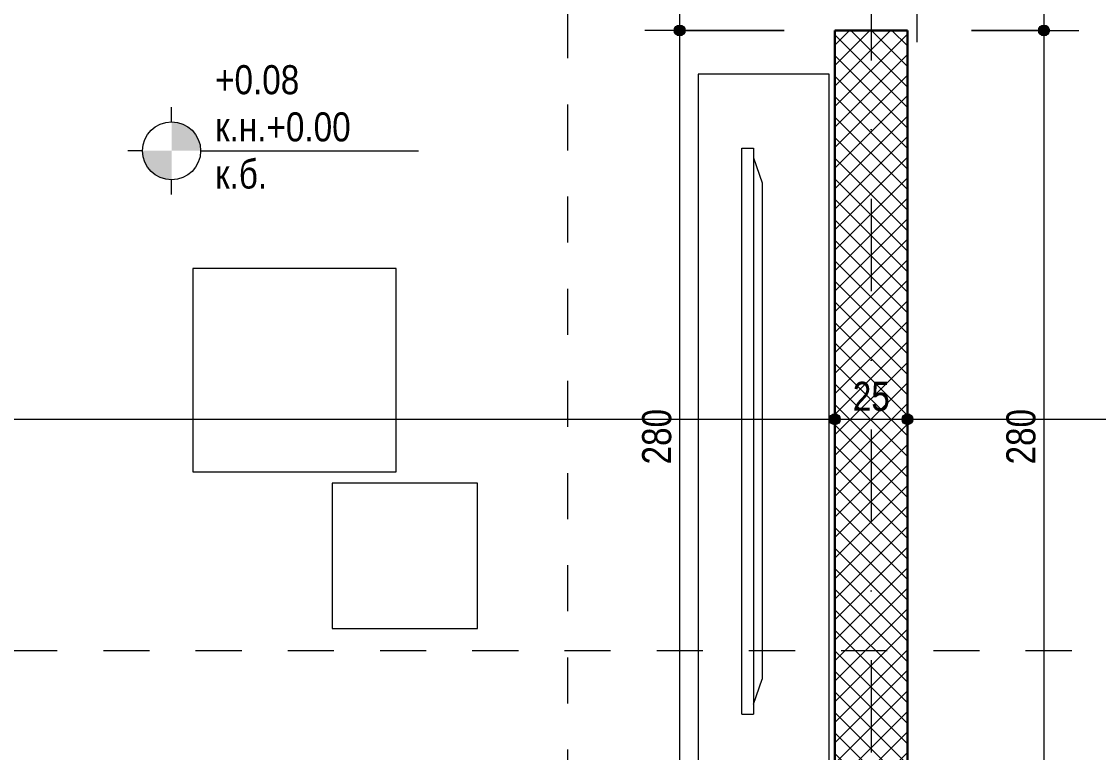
# Model space of a CAD drawing. Header units: centimetres. Extents: x -78 to 2022, y -1469 to 375.
# Drawn here: x 1059.1 to 1429.9, y -600.3 to -348.5 of the extents above; entities that cross this region are included whole.
import ezdxf

# ---------------------------------------------------------------- set-up
doc = ezdxf.new("R2010")
doc.units = ezdxf.units.CM
doc.linetypes.add('Dash', pattern=[31.75, 15.875, -15.875])
doc.linetypes.add('Dash dot', pattern=[79.375, 31.75, -23.8125, 0, -23.8125])
for name, color, linetype, lineweight in [('A-ANNO-DIMS', 7, 'Continuous', 9), ('A-ANNO-DIMS-50', 7, 'Continuous', 9), ('A-ANNO-NOTE', 7, 'Continuous', 9), ('A-DOOR', 7, 'Continuous', 9), ('A-DOOR-OPNG', 7, 'Continuous', 15), ('E-ELEC-EQPM', 7, 'Continuous', 9), ('G-ANNO-DIMS', 7, 'Continuous', 9), ('G-ANNO-SYMB', 7, 'Continuous', 9), ('I-FURN', 7, 'Continuous', 9), ('S-COLS', 7, 'Continuous', 9), ('S-GRID', 7, 'Continuous', 9)]:
    doc.layers.add(name, color=color, linetype=linetype, lineweight=lineweight)
doc.styles.add('Arial Narrow_3', font='ARIALN.TTF', dxfattribs={"height": 10})
doc.dimstyles.new('TEC_DIM', dxfattribs={"dimscale": 30.48, "dimtxt": 10.23431, "dimasz": 0.492126, "dimexe": 0.393701, "dimexo": 0.246063, "dimgap": 0, "dimtad": 1, "dimdec": 0, "dimzin": 0, "dimdsep": 46, "dimtxsty": 'Arial Narrow_3', "dimblk1": 'DOTSMALL', "dimblk2": 'DOTSMALL', "dimsah": 1, "dimcen": 0.09, "dimazin": 0, "dimtfac": 1, "dimtdec": 4, "dimtix": 1, "dimtmove": 0, "dimatfit": 3, "dimfxl": 0, "dimtvp": 1, "dimtolj": 1, "dimtzin": 0, "dimarcsym": 0})

# ---------------------------------------------------------------- blocks, each defined once
blk = doc.blocks.new('TU SF 1 - Schiebetüre Aufgesetzt - ML - 885 x 2135-2435081-НИВО 0')
at = {"layer": 'A-DOOR-OPNG'}
for p, q in [((-43.5, 27.01), (-37.32, 24.76)), ((-43.5, 22.51), (-43.5, 27.01)), ((-43.5, 22.51), (-37.32, 24.76)), ((-49, 15.76), (49, 15.76))]:
    blk.add_line(p, q, dxfattribs=at)
blk = doc.blocks.new('ШКАФ - ШКАФ-2262984-НИВО 0')
at = {"layer": 'I-FURN'}
for p, q in [((125, 0), (-125, 0)), ((-125, 0), (-125, -45)), ((125, -45), (125, 0)), ((-125, -45), (125, -45))]:
    blk.add_line(p, q, dxfattribs=at)
blk = doc.blocks.new('TV - 85 Zoll-2243002-НИВО 0')
at = {"layer": 'E-ELEC-EQPM'}
for p, q in [((-94.07, 7), (-85.5, 10)), ((-85.5, 10), (85.5, 10)), ((94.07, 7), (85.5, 10)), ((-97.5, 7), (97.5, 7)), ((-97.5, 3), (-97.5, 7)), ((97.5, 3), (97.5, 7)), ((97.5, 3), (-97.5, 3))]:
    blk.add_line(p, q, dxfattribs=at)
blk = doc.blocks.new('Tisch-03 - 800 x 800 x 750-2251493-НИВО 0')
at = {"layer": 'I-FURN'}
for p, q in [((35, 35), (-35, 35)), ((-35, 35), (-35, -35)), ((35, -35), (35, 35)), ((-35, -35), (35, -35))]:
    blk.add_line(p, q, dxfattribs=at)
blk = doc.blocks.new('Tisch-03 - 800 x 800 x 751-2263174-НИВО 0')
at = {"layer": 'I-FURN'}
for p, q in [((25, 25), (-25, 25)), ((-25, 25), (-25, -25)), ((25, -25), (25, 25)), ((-25, -25), (25, -25))]:
    blk.add_line(p, q, dxfattribs=at)
blk = doc.blocks.new('Spot Elevations - PLAN - PROJECT-149572-НИВО 0')
at = {"layer": 'A-ANNO-NOTE'}
h = blk.add_hatch(color=256, dxfattribs=at)
edge = h.paths.add_edge_path()
edge.add_line((0, 0), (0, 0.2))
edge.add_arc((0, 0), 0.2, 0, 90, ccw=False)
edge.add_line((0.2, 0), (0, 0))
h = blk.add_hatch(color=256, dxfattribs=at)
edge = h.paths.add_edge_path()
edge.add_line((0, 0), (0, -0.2))
edge.add_arc((0, 0), 0.2, 180, 270, ccw=False)
edge.add_line((-0.2, 0), (0, 0))
for p, q in [((0, 0.2), (0, 0.3)), ((-0.2, 0), (-0.3, 0)), ((0.2, 0), (1.7, 0)), ((0, -0.3), (0, -0.2))]:
    blk.add_line(p, q, dxfattribs=at)
blk.add_circle((0, 0), 0.2, dxfattribs=at)
blk = doc.blocks.new('DIMBLOCK174-НИВО 0')
at = {"layer": 'A-ANNO-DIMS-50', "transparency": 16777216}
h = blk.add_hatch(color=256, dxfattribs=at)
edge = h.paths.add_edge_path()
edge.add_arc((1411.11, -261.59), 1.88, 0, 360)
h = blk.add_hatch(color=256, dxfattribs=at)
edge = h.paths.add_edge_path()
edge.add_arc((1411.11, -351.59), 1.88, 0, 360)
for p, q in [((1386.14, -261.59), (1423.11, -261.59)), ((1411.11, -261.59), (1386.14, -261.59)), ((1411.11, -261.59), (1411.11, -351.59)), ((1386.14, -351.59), (1423.11, -351.59)), ((1411.11, -351.59), (1386.14, -351.59))]:
    blk.add_line(p, q, dxfattribs=at)
for centre in [(1411.11, -261.59), (1411.11, -351.59)]:
    blk.add_circle(centre, 1.88, dxfattribs=at)
at = {"layer": 'A-ANNO-DIMS-50', "color": 0, "transparency": 16777216, "insert": (1398.18, -312.92), "char_height": 10, "width": 15.2053, "attachment_point": 1, "rotation": 90, "line_spacing_factor": 0.974696, "style": 'Arial Narrow_3'}
blk.add_mtext('90', dxfattribs=at)
blk = doc.blocks.new('_DotSmall')
at = {"color": 0, "linetype": 'ByBlock', "const_width": 0.5}
blk.add_lwpolyline([(-0.0625, 0, 1), (0.0625, 0, 1)], format="xyb", close=True, dxfattribs=at)
blk = doc.blocks.new('DIMBLOCK175-НИВО 0')
at = {"layer": 'A-ANNO-DIMS-50', "transparency": 16777216}
h = blk.add_hatch(color=256, dxfattribs=at)
edge = h.paths.add_edge_path()
edge.add_arc((1411.11, -351.59), 1.88, 0, 360)
h = blk.add_hatch(color=256, dxfattribs=at)
edge = h.paths.add_edge_path()
edge.add_arc((1411.11, -631.59), 1.88, 0, 360)
for p, q in [((1386.14, -351.59), (1423.11, -351.59)), ((1411.11, -351.59), (1386.14, -351.59)), ((1411.11, -351.59), (1411.11, -631.59)), ((1386.14, -631.59), (1423.11, -631.59)), ((1411.11, -631.59), (1386.14, -631.59))]:
    blk.add_line(p, q, dxfattribs=at)
for centre in [(1411.11, -351.59), (1411.11, -631.59)]:
    blk.add_circle(centre, 1.88, dxfattribs=at)
at = {"layer": 'A-ANNO-DIMS-50', "color": 0, "transparency": 16777216, "insert": (1398.18, -501.09), "char_height": 10, "width": 22.8079, "attachment_point": 1, "rotation": 90, "line_spacing_factor": 0.974696, "style": 'Arial Narrow_3'}
blk.add_mtext('280', dxfattribs=at)
blk = doc.blocks.new('DIMBLOCK204-НИВО 0')
at = {"layer": 'A-ANNO-DIMS-50', "transparency": 16777216}
h = blk.add_hatch(color=256, dxfattribs=at)
edge = h.paths.add_edge_path()
edge.add_arc((1285.71, -261.59), 1.88, 0, 360)
h = blk.add_hatch(color=256, dxfattribs=at)
edge = h.paths.add_edge_path()
edge.add_arc((1285.71, -351.59), 1.88, 0, 360)
for p, q in [((1321.64, -261.59), (1273.71, -261.59)), ((1285.71, -261.59), (1285.71, -351.59)), ((1285.71, -261.59), (1321.64, -261.59)), ((1321.64, -351.59), (1273.71, -351.59)), ((1285.71, -351.59), (1321.64, -351.59))]:
    blk.add_line(p, q, dxfattribs=at)
for centre in [(1285.71, -261.59), (1285.71, -351.59)]:
    blk.add_circle(centre, 1.88, dxfattribs=at)
at = {"layer": 'A-ANNO-DIMS-50', "color": 0, "transparency": 16777216, "insert": (1272.79, -312.92), "char_height": 10, "width": 15.2053, "attachment_point": 1, "rotation": 90, "line_spacing_factor": 0.974696, "style": 'Arial Narrow_3'}
blk.add_mtext('90', dxfattribs=at)
blk = doc.blocks.new('DIMBLOCK205-НИВО 0')
at = {"layer": 'A-ANNO-DIMS-50', "transparency": 16777216}
h = blk.add_hatch(color=256, dxfattribs=at)
edge = h.paths.add_edge_path()
edge.add_arc((1285.71, -351.59), 1.88, 0, 360)
h = blk.add_hatch(color=256, dxfattribs=at)
edge = h.paths.add_edge_path()
edge.add_arc((1285.71, -631.59), 1.88, 0, 360)
for p, q in [((1321.64, -351.59), (1273.71, -351.59)), ((1285.71, -351.59), (1285.71, -631.59)), ((1285.71, -351.59), (1321.64, -351.59)), ((1321.64, -631.59), (1273.71, -631.59)), ((1285.71, -631.59), (1321.64, -631.59))]:
    blk.add_line(p, q, dxfattribs=at)
for centre in [(1285.71, -351.59), (1285.71, -631.59)]:
    blk.add_circle(centre, 1.88, dxfattribs=at)
at = {"layer": 'A-ANNO-DIMS-50', "color": 0, "transparency": 16777216, "insert": (1272.79, -501.09), "char_height": 10, "width": 22.8079, "attachment_point": 1, "rotation": 90, "line_spacing_factor": 0.974696, "style": 'Arial Narrow_3'}
blk.add_mtext('280', dxfattribs=at)
blk = doc.blocks.new('DIMBLOCK255-НИВО 0')
at = {"layer": 'A-ANNO-DIMS-50', "transparency": 16777216}
h = blk.add_hatch(color=256, dxfattribs=at)
edge = h.paths.add_edge_path()
edge.add_arc((709.14, -485.54), 1.88, 0, 360)
h = blk.add_hatch(color=256, dxfattribs=at)
edge = h.paths.add_edge_path()
edge.add_arc((1339.14, -485.54), 1.88, 0, 360)
for p, q in [((709.14, -490.39), (709.14, -473.54)), ((1339.14, -490.39), (1339.14, -473.54)), ((709.14, -485.54), (1339.14, -485.54)), ((709.14, -485.54), (709.14, -490.39)), ((1339.14, -485.54), (1339.14, -490.39))]:
    blk.add_line(p, q, dxfattribs=at)
for centre in [(709.14, -485.54), (1339.14, -485.54)]:
    blk.add_circle(centre, 1.88, dxfattribs=at)
at = {"layer": 'A-ANNO-DIMS-50', "color": 0, "transparency": 16777216, "insert": (1014.64, -472.62), "char_height": 10, "width": 22.8079, "attachment_point": 1, "line_spacing_factor": 0.974696, "style": 'Arial Narrow_3'}
blk.add_mtext('630', dxfattribs=at)
blk = doc.blocks.new('DIMBLOCK256-НИВО 0')
at = {"layer": 'A-ANNO-DIMS-50', "transparency": 16777216}
h = blk.add_hatch(color=256, dxfattribs=at)
edge = h.paths.add_edge_path()
edge.add_arc((1339.14, -485.54), 1.88, 0, 360)
h = blk.add_hatch(color=256, dxfattribs=at)
edge = h.paths.add_edge_path()
edge.add_arc((1364.14, -485.54), 1.88, 0, 360)
for p, q in [((1339.14, -490.39), (1339.14, -473.54)), ((1364.14, -490.39), (1364.14, -473.54)), ((1339.14, -485.54), (1364.14, -485.54)), ((1339.14, -485.54), (1339.14, -490.39)), ((1364.14, -485.54), (1364.14, -490.39))]:
    blk.add_line(p, q, dxfattribs=at)
for centre in [(1339.14, -485.54), (1364.14, -485.54)]:
    blk.add_circle(centre, 1.88, dxfattribs=at)
at = {"layer": 'A-ANNO-DIMS-50', "color": 0, "transparency": 16777216, "insert": (1345.31, -472.62), "char_height": 10, "width": 15.2053, "attachment_point": 1, "line_spacing_factor": 0.974696, "style": 'Arial Narrow_3'}
blk.add_mtext('25', dxfattribs=at)
blk = doc.blocks.new('DIMBLOCK257-НИВО 0')
at = {"layer": 'A-ANNO-DIMS-50', "transparency": 16777216}
h = blk.add_hatch(color=256, dxfattribs=at)
edge = h.paths.add_edge_path()
edge.add_arc((1364.14, -485.54), 1.88, 0, 360)
h = blk.add_hatch(color=256, dxfattribs=at)
edge = h.paths.add_edge_path()
edge.add_arc((1759.14, -485.54), 1.88, 0, 360)
for p, q in [((1364.14, -490.39), (1364.14, -473.54)), ((1759.14, -490.39), (1759.14, -473.54)), ((1364.14, -485.54), (1759.14, -485.54)), ((1364.14, -485.54), (1364.14, -490.39)), ((1759.14, -485.54), (1759.14, -490.39))]:
    blk.add_line(p, q, dxfattribs=at)
for centre in [(1364.14, -485.54), (1759.14, -485.54)]:
    blk.add_circle(centre, 1.88, dxfattribs=at)
at = {"layer": 'A-ANNO-DIMS-50', "color": 0, "transparency": 16777216, "insert": (1552.14, -472.62), "char_height": 10, "width": 22.8079, "attachment_point": 1, "line_spacing_factor": 0.974696, "style": 'Arial Narrow_3'}
blk.add_mtext('395', dxfattribs=at)

msp = doc.modelspace()

# ---------------------------------------------------------------- hatches: boundary and pattern name
at = {"layer": 'S-COLS'}
h = msp.add_hatch(dxfattribs=at)
h.set_pattern_fill('FP1_5', color=256, style=0, pattern_type=2)
h.set_pattern_definition([(45, (-1006328.728, 860384.997), (-3.535533906, 3.535533906), []), (135, (-1006328.728, 860384.997), (-3.535533906, -3.535533906), [])])
h.paths.add_polyline_path([(1339.14, -631.59), (1364.14, -631.59), (1364.14, -351.59), (1339.14, -351.59), (1339.14, -531.3)])

# ---------------------------------------------------------------- linework, layer by layer
at = {"layer": 'G-ANNO-SYMB', "linetype": 'Dash', "lineweight": 18}
for p, q in [((1247.14, 289.69), (1247.14, -1448.05)), ((-55.67, -565.23), (1990.84, -565.23))]:
    msp.add_line(p, q, dxfattribs=at)
at = {"layer": 'S-COLS', "lineweight": 30}
for p, q in [((1339.14, -351.59), (1339.14, -631.59)), ((1364.14, -351.59), (1339.14, -351.59)), ((1364.14, -631.59), (1364.14, -351.59))]:
    msp.add_line(p, q, dxfattribs=at)
at = {"layer": 'S-GRID', "color": 1, "linetype": 'Dash dot', "lineweight": 18, "true_color": 0xff0000}
msp.add_line((1351.64, 146.72), (1351.64, -1310.92), dxfattribs=at)

# ---------------------------------------------------------------- block references
at = {"layer": 'A-ANNO-NOTE', "xscale": 49.99999999999998, "yscale": 49.99999999999998, "zscale": 49.99999999999998}
msp.add_blockref('Spot Elevations - PLAN - PROJECT-149572-НИВО 0', (1110.79, -393.05), dxfattribs=at)
at = {"layer": 'A-DOOR', "rotation": 269.9999999999999}
msp.add_blockref('TU SF 1 - Schiebetüre Aufgesetzt - ML - 885 x 2135-2435081-НИВО 0', (1351.63, -306.59), dxfattribs=at)
at = {"layer": 'E-ELEC-EQPM', "rotation": 269.9999999999999}
msp.add_blockref('TV - 85 Zoll-2243002-НИВО 0', (1304.14, -489.59), dxfattribs=at)
at = {"layer": 'I-FURN', "rotation": 269.9999999999997}
msp.add_blockref('ШКАФ - ШКАФ-2262984-НИВО 0', (1337.14, -491.59), dxfattribs=at)
at = {"layer": 'I-FURN'}
for name, p in [('Tisch-03 - 800 x 800 x 750-2251493-НИВО 0', (1153.14, -468.59)), ('Tisch-03 - 800 x 800 x 751-2263174-НИВО 0', (1191.14, -532.59))]:
    msp.add_blockref(name, p, dxfattribs=at)

# ---------------------------------------------------------------- texts
at = {"layer": 'G-ANNO-DIMS', "insert": (1125.77, -363.55), "char_height": 10, "width": 60.0512, "attachment_point": 1, "line_spacing_factor": 0.974696, "style": 'Arial Narrow_3'}
msp.add_mtext('+0.08 к.н.+0.00 к.б.', dxfattribs=at)

# ---------------------------------------------------------------- dimensions: what is measured, and where the dimension line sits
at = {"layer": 'A-ANNO-DIMS'}
for base, p1, p2, override, picture, middle in [((1285.71, -351.59), (1329.14, -261.59), (1329.14, -351.59), {"dimpost": '<>', "dimfxl": 90}, 'DIMBLOCK204-НИВО 0', (1280.61, -306.59)), ((1411.11, -351.59), (1378.64, -261.59), (1378.64, -351.59), {"dimpost": '<>', "dimfxl": 90}, 'DIMBLOCK174-НИВО 0', (1406, -306.59)), ((1285.71, -631.59), (1329.14, -351.59), (1329.14, -631.59), {"dimpost": '<>', "dimfxl": 280}, 'DIMBLOCK205-НИВО 0', (1280.61, -491.59)), ((1411.11, -631.59), (1378.64, -351.59), (1378.64, -631.59), {"dimpost": '<>', "dimfxl": 280}, 'DIMBLOCK175-НИВО 0', (1406, -491.59))]:
    dim = msp.add_linear_dim(base=base, p1=p1, p2=p2, angle=90, dimstyle='TEC_DIM', override=override, dxfattribs=at)
    dim.commit()
    dim.dimension.update_dxf_attribs({"geometry": picture, "text_midpoint": middle})
for base, p1, p2, override, picture, middle in [((1339.14, -485.54), (709.14, -482.89), (1339.14, -482.89), {"dimpost": '<>', "dimfxl": 630}, 'DIMBLOCK255-НИВО 0', (1024.14, -480.44)), ((1364.14, -485.54), (1339.14, -482.89), (1364.14, -482.89), {"dimpost": '<>', "dimfxl": 25}, 'DIMBLOCK256-НИВО 0', (1351.64, -480.44)), ((1759.14, -485.54), (1364.14, -482.89), (1759.14, -482.89), {"dimpost": '<>', "dimfxl": 395}, 'DIMBLOCK257-НИВО 0', (1561.64, -480.44))]:
    dim = msp.add_linear_dim(base=base, p1=p1, p2=p2, dimstyle='TEC_DIM', override=override, dxfattribs=at)
    dim.commit()
    dim.dimension.update_dxf_attribs({"geometry": picture, "text_midpoint": middle})

doc.saveas('drawing.dxf')
